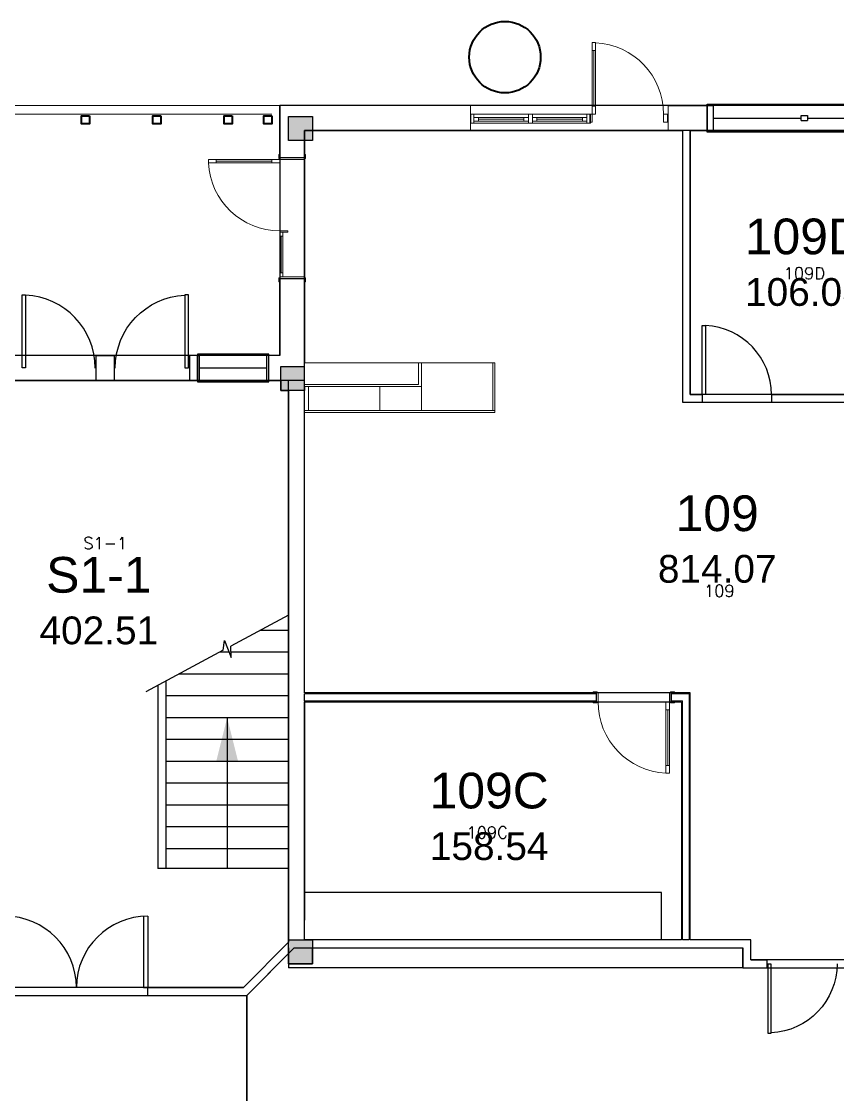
# Model space of a CAD drawing. Header units: inches. Extents: x -2145 to 3863, y -18090 to 4650.
# Drawn here: x -1049 to -637, y -15785 to -15245 of the extents above; entities that cross this region are included whole.
import ezdxf
from ezdxf.enums import TextEntityAlignment as Align

# ---------------------------------------------------------------- set-up
doc = ezdxf.new("R2010")
doc.units = ezdxf.units.IN
doc.header["$LTSCALE"] = 48
doc.header["$MEASUREMENT"] = 0
doc.set_wipeout_variables(frame=1)
doc.linetypes.add('Wipeout_Contour', pattern=[39.370079, 0, -39.370079])
for name, color, linetype in [('A-COLS', 1, 'CONTINUOUS'), ('A-COLS-GRID', 41, 'CONTINUOUS'), ('A-COLUMNS', 30, 'CONTINUOUS'), ('A-DOOR', 30, 'CONTINUOUS'), ('A-FLOR-STRS', 30, 'CONTINUOUS'), ('A-FURN', 41, 'CONTINUOUS'), ('A-WALLS', 1, 'CONTINUOUS'), ('A-WIN', 30, 'CONTINUOUS'), ('CAFM_BLDG_OTLN', 41, 'CONTINUOUS'), ('CAFM_Gross', 200, 'CONTINUOUS'), ('CAFM_ID', 8, 'CONTINUOUS'), ('CAFM_MeasuredGross', 50, 'CONTINUOUS'), ('CAFM_SPACE', 5, 'CONTINUOUS'), ('CAFM_Space_Label', 7, 'CONTINUOUS'), ('New_Drafting Fills', 7, 'CONTINUOUS')]:
    doc.layers.add(name, color=color, linetype=linetype)
for name, color, linetype, lineweight in [('b-043-a-01_A-WALLS_Pen_No__10', 1, 'CONTINUOUS', 9), ('Drafting Fills_Pen_No__1', 7, 'CONTINUOUS', 9), ('New_b-043-a-01_A-WALLS_Pen_No__10', 1, 'CONTINUOUS', 9), ('New_Walls (Int A)_Pen_No__1', 7, 'CONTINUOUS', 9)]:
    doc.layers.add(name, color=color, linetype=linetype, lineweight=lineweight)
doc.layers.add('New_Line_Arc (Floor Plan)_Pen_No__4', color=104, linetype='CONTINUOUS', lineweight=9, true_color=0x009819)
doc.styles.add('CAFM-TXT', font='txt.shx', dxfattribs={"height": 6})
doc.linetypes.add('Fire Resistive Rated 1hr.', pattern='A,0,[2,Floor Plan1.Shx,S=0.494938,R=0,X=0,Y=0],-62.362205,0', length=62.362205)

# ---------------------------------------------------------------- blocks, each defined once
blk = doc.blocks.new('*E71')
at = {"color": 254, "linetype": 'Wipeout_Contour', "lineweight": 0, "ltscale": 132.358643}
blk.add_wipeout([(0, -12), (59.01, -12), (59.01, 0), (0, 0)], dxfattribs=at).dxf.layer = 'New_Drafting Fills'

msp = doc.modelspace()

# ---------------------------------------------------------------- linework, layer by layer
at = {"layer": 'A-COLS'}
for p, q in [((-913.9, -15292.47), (-901.9, -15292.47)), ((-913.9, -15304.47), (-913.9, -15292.47)), ((-913.9, -15292.47), (-901.9, -15292.47)), ((-913.9, -15304.47), (-913.9, -15292.47)), ((-901.9, -15292.47), (-901.9, -15304.47)), ((-901.9, -15292.47), (-901.9, -15304.47)), ((-901.9, -15304.47), (-913.9, -15304.47)), ((-901.9, -15304.47), (-913.9, -15304.47)), ((-901.9, -15304.47), (-913.9, -15304.47)), ((-901.9, -15304.47), (-913.9, -15304.47)), ((-917.9, -15418.47), (-905.9, -15418.47)), ((-917.9, -15430.47), (-917.9, -15418.47)), ((-917.9, -15418.47), (-905.9, -15418.47)), ((-917.9, -15430.47), (-917.9, -15418.47)), ((-905.9, -15418.47), (-905.9, -15430.47)), ((-905.9, -15418.47), (-905.9, -15430.47)), ((-905.9, -15430.47), (-917.9, -15430.47)), ((-905.9, -15430.47), (-917.9, -15430.47)), ((-913.9, -15707.47), (-901.9, -15707.47)), ((-913.9, -15719.47), (-913.9, -15707.47)), ((-913.9, -15707.47), (-901.9, -15707.47)), ((-913.9, -15719.47), (-913.9, -15707.47)), ((-901.9, -15707.47), (-901.9, -15719.47)), ((-901.9, -15707.47), (-901.9, -15719.47)), ((-901.9, -15719.47), (-913.9, -15719.47)), ((-901.9, -15719.47), (-913.9, -15719.47))]:
    msp.add_line(p, q, dxfattribs=at)
at = {"layer": 'A-COLS-GRID'}
for points in [[(-913.9, -15292.47), (-901.9, -15292.47), (-913.9, -15304.47), (-901.9, -15304.47)], [(-913.9, -15292.47), (-901.9, -15292.47), (-913.9, -15304.47), (-901.9, -15304.47)], [(-917.9, -15418.47), (-905.9, -15418.47), (-917.9, -15430.47), (-905.9, -15430.47)], [(-917.9, -15418.47), (-905.9, -15418.47), (-917.9, -15430.47), (-905.9, -15430.47)], [(-913.9, -15707.47), (-901.9, -15707.47), (-913.9, -15719.47), (-901.9, -15719.47)], [(-913.9, -15707.47), (-901.9, -15707.47), (-913.9, -15719.47), (-901.9, -15719.47)]]:
    msp.add_solid(points, dxfattribs=at)
at = {"layer": 'A-COLUMNS', "linetype": 'Continuous', "lineweight": 40}
for points in [[(-1014.39, -15292.05), (-1014.39, -15296.05), (-1018.39, -15296.05), (-1018.39, -15292.05)], [(-978.39, -15292.05), (-978.39, -15296.05), (-982.39, -15296.05), (-982.39, -15292.05)], [(-942.39, -15292.05), (-942.39, -15296.05), (-946.39, -15296.05), (-946.39, -15292.05)], [(-922.39, -15292.05), (-922.39, -15296.05), (-926.39, -15296.05), (-926.39, -15292.05)]]:
    msp.add_lwpolyline(points, close=True, dxfattribs=at)
msp.add_circle((-804.85, -15262.53), 18, dxfattribs=at)
at = {"layer": 'A-DOOR', "linetype": 'Continuous', "lineweight": 18}
for p, q in [((-760.89, -15255.22), (-759.14, -15255.22)), ((-760.89, -15259.22), (-760.89, -15255.22)), ((-759.14, -15255.22), (-759.14, -15259.22)), ((-759.14, -15259.22), (-760.89, -15259.22)), ((-760.89, -15259.22), (-760.89, -15287.22)), ((-760.02, -15259.22), (-760.02, -15287.22)), ((-759.14, -15259.22), (-759.14, -15287.22)), ((-759.14, -15287.22), (-760.89, -15287.22)), ((-760.89, -15287.22), (-760.89, -15291.22)), ((-759.14, -15291.22), (-759.14, -15287.22)), ((-761.77, -15291.22), (-759.14, -15291.22)), ((-760.89, -15291.22), (-760.89, -15295.22)), ((-724.89, -15295.22), (-724.89, -15291.22)), ((-724.89, -15291.22), (-722.89, -15291.22)), ((-722.89, -15291.22), (-722.64, -15291.22)), ((-722.89, -15291.22), (-722.89, -15295.22)), ((-722.64, -15291.22), (-722.64, -15295.22)), ((-722.64, -15295.22), (-722.64, -15291.22)), ((-722.64, -15295.22), (-722.64, -15291.22)), ((-722.89, -15295.22), (-724.89, -15295.22)), ((-722.89, -15295.22), (-722.64, -15295.22)), ((-954.39, -15314.03), (-954.39, -15315.78)), ((-950.39, -15314.03), (-954.39, -15314.03)), ((-954.39, -15315.78), (-950.39, -15315.78)), ((-950.39, -15315.78), (-950.39, -15314.03)), ((-950.39, -15314.03), (-922.39, -15314.03)), ((-950.39, -15314.91), (-922.39, -15314.91)), ((-950.39, -15315.78), (-922.39, -15315.78)), ((-922.39, -15315.78), (-922.39, -15314.03)), ((-922.39, -15314.03), (-918.39, -15314.03)), ((-918.39, -15315.78), (-922.39, -15315.78)), ((-918.39, -15311.53), (-918.89, -15311.53)), ((-918.89, -15311.53), (-918.89, -15313.53)), ((-918.89, -15313.53), (-918.39, -15313.53)), ((-918.39, -15313.53), (-918.39, -15311.53)), ((-918.39, -15313.28), (-918.39, -15313.03)), ((-918.39, -15313.03), (-905.89, -15313.03)), ((-905.89, -15313.03), (-918.39, -15313.03)), ((-905.89, -15313.28), (-918.39, -15313.28)), ((-918.39, -15313.28), (-918.39, -15314.03)), ((-918.39, -15314.03), (-905.89, -15314.03)), ((-918.39, -15314.03), (-918.39, -15315.78)), ((-905.39, -15311.53), (-905.89, -15311.53)), ((-905.89, -15311.53), (-905.89, -15313.53)), ((-905.89, -15313.28), (-905.89, -15313.03)), ((-905.89, -15314.03), (-905.89, -15313.28)), ((-905.89, -15313.53), (-905.39, -15313.53)), ((-905.39, -15313.53), (-905.39, -15311.53)), ((-914.39, -15350.03), (-918.39, -15350.03)), ((-918.39, -15350.03), (-918.39, -15350.78)), ((-918.39, -15350.78), (-914.39, -15350.78)), ((-918.39, -15350.78), (-916.89, -15350.78)), ((-918.39, -15352.78), (-918.39, -15350.78)), ((-916.89, -15352.78), (-918.39, -15352.78)), ((-918.39, -15371.28), (-918.39, -15352.78)), ((-917.64, -15371.28), (-917.64, -15352.78)), ((-916.89, -15350.78), (-916.89, -15352.78)), ((-916.89, -15371.28), (-916.89, -15352.78)), ((-914.39, -15350.78), (-914.39, -15350.03)), ((-918.89, -15373.78), (-918.89, -15375.78)), ((-918.39, -15373.78), (-918.89, -15373.78)), ((-918.89, -15375.78), (-918.39, -15375.78)), ((-916.89, -15371.28), (-918.39, -15371.28)), ((-918.39, -15371.28), (-918.39, -15373.28)), ((-905.89, -15373.28), (-918.39, -15373.28)), ((-918.39, -15373.28), (-918.39, -15374.03)), ((-918.39, -15373.28), (-916.89, -15373.28)), ((-918.39, -15375.78), (-918.39, -15373.78)), ((-918.39, -15374.03), (-918.39, -15374.28)), ((-918.39, -15374.03), (-905.89, -15374.03)), ((-918.39, -15374.28), (-905.89, -15374.28)), ((-905.89, -15374.28), (-918.39, -15374.28)), ((-918.39, -15374.28), (-918.39, -15375.78)), ((-918.39, -15374.28), (-918.39, -15375.78)), ((-916.89, -15373.28), (-916.89, -15371.28)), ((-905.89, -15374.03), (-905.89, -15373.28)), ((-905.89, -15373.78), (-905.89, -15375.78)), ((-905.39, -15373.78), (-905.89, -15373.78)), ((-905.89, -15374.03), (-905.89, -15374.28)), ((-905.89, -15374.28), (-905.89, -15375.78)), ((-905.89, -15374.28), (-905.89, -15375.78)), ((-905.89, -15375.78), (-905.39, -15375.78)), ((-905.39, -15375.78), (-905.39, -15373.78)), ((-758.42, -15582.47), (-760.42, -15582.47)), ((-760.42, -15582.47), (-760.42, -15582.97)), ((-760.42, -15582.97), (-758.42, -15582.97)), ((-758.92, -15582.97), (-760.42, -15582.97)), ((-758.92, -15582.97), (-760.42, -15582.97)), ((-758.67, -15582.97), (-758.92, -15582.97)), ((-758.92, -15587.47), (-758.92, -15582.97)), ((-758.92, -15583.47), (-758.92, -15582.97)), ((-758.92, -15583.47), (-758.92, -15582.97)), ((-758.92, -15587.47), (-758.92, -15586.97)), ((-758.92, -15587.47), (-758.92, -15586.97)), ((-758.67, -15587.47), (-758.67, -15582.97)), ((-758.67, -15582.97), (-757.92, -15582.97)), ((-758.42, -15582.97), (-758.42, -15582.47)), ((-757.92, -15582.97), (-757.92, -15587.47)), ((-721.92, -15587.47), (-721.92, -15582.97)), ((-721.92, -15582.97), (-721.17, -15582.97)), ((-719.42, -15582.47), (-721.42, -15582.47)), ((-721.42, -15582.47), (-721.42, -15582.97)), ((-721.42, -15582.97), (-719.42, -15582.97)), ((-721.17, -15582.97), (-720.92, -15582.97)), ((-721.17, -15582.97), (-721.17, -15587.47)), ((-720.92, -15587.47), (-720.92, -15582.97)), ((-720.92, -15583.47), (-720.92, -15582.97)), ((-720.92, -15583.47), (-720.92, -15582.97)), ((-720.92, -15582.97), (-719.42, -15582.97)), ((-720.92, -15582.97), (-719.42, -15582.97)), ((-720.92, -15587.47), (-720.92, -15586.97)), ((-720.92, -15587.47), (-720.92, -15586.97)), ((-719.42, -15582.97), (-719.42, -15582.47)), ((-758.42, -15587.47), (-760.42, -15587.47)), ((-760.42, -15587.47), (-760.42, -15587.97)), ((-758.92, -15587.47), (-760.42, -15587.47)), ((-758.92, -15587.47), (-760.42, -15587.47)), ((-760.42, -15587.97), (-758.42, -15587.97)), ((-758.67, -15587.47), (-758.92, -15587.47)), ((-757.92, -15587.47), (-758.67, -15587.47)), ((-758.42, -15587.97), (-758.42, -15587.47)), ((-721.92, -15587.47), (-723.67, -15587.47)), ((-723.67, -15587.47), (-723.67, -15591.47)), ((-723.67, -15591.47), (-721.92, -15591.47)), ((-723.67, -15619.47), (-723.67, -15591.47)), ((-722.8, -15619.47), (-722.8, -15591.47)), ((-721.17, -15587.47), (-721.92, -15587.47)), ((-721.92, -15591.47), (-721.92, -15587.47)), ((-721.92, -15619.47), (-721.92, -15591.47)), ((-719.42, -15587.47), (-721.42, -15587.47)), ((-721.42, -15587.47), (-721.42, -15587.97)), ((-721.42, -15587.97), (-719.42, -15587.97)), ((-721.17, -15587.47), (-720.92, -15587.47)), ((-720.92, -15587.47), (-719.42, -15587.47)), ((-720.92, -15587.47), (-719.42, -15587.47)), ((-719.42, -15587.97), (-719.42, -15587.47)), ((-723.67, -15623.47), (-723.67, -15619.47)), ((-723.67, -15619.47), (-721.92, -15619.47)), ((-721.92, -15619.47), (-721.92, -15623.47)), ((-721.92, -15623.47), (-723.67, -15623.47))]:
    msp.add_line(p, q, dxfattribs=at)
at = {"layer": 'A-DOOR'}
for p, q in [((-1048.33, -15419.03), (-1048.33, -15382.36)), ((-1048.33, -15382.36), (-1046.54, -15382.36)), ((-1046.54, -15382.36), (-1046.54, -15419.03)), ((-966.26, -15382.36), (-966.26, -15419.03)), ((-964.47, -15382.36), (-966.26, -15382.36)), ((-964.47, -15419.03), (-964.47, -15382.36)), ((-705.4, -15432.47), (-705.4, -15397.72)), ((-705.4, -15397.72), (-703.7, -15397.72)), ((-703.7, -15397.72), (-703.7, -15432.47)), ((-1046.54, -15419.03), (-1048.33, -15419.03)), ((-966.26, -15419.03), (-964.47, -15419.03)), ((-703.7, -15432.47), (-705.4, -15432.47)), ((-987.06, -15695.53), (-987.06, -15731.47)), ((-984.9, -15695.47), (-984.9, -15731.47)), ((-670.66, -15719.64), (-672.36, -15719.64)), ((-672.36, -15719.64), (-672.36, -15754.39)), ((-670.66, -15754.39), (-670.66, -15719.64)), ((-987.06, -15731.47), (-984.9, -15731.47)), ((-672.36, -15754.39), (-670.66, -15754.39))]:
    msp.add_line(p, q, dxfattribs=at)
for centre, start, end in [((-1056.9, -15731.47), 0, 90), ((-984.9, -15731.47), 90, 180)]:
    msp.add_arc(centre, 36, start, end, dxfattribs=at)
at = {"layer": 'A-DOOR', "linetype": 'Continuous', "lineweight": 18, "extrusion": (0, 0, -1)}
for centre, start_param, end_param in [((-760.89, -15291.22), 0.834028, 2.356194), ((-721.92, -15587.47), 3.975621, 5.497787)]:
    msp.add_ellipse(centre, major_axis=(-25.46, 25.46), ratio=1, start_param=start_param, end_param=end_param, dxfattribs=at)
at = {"layer": 'A-DOOR', "linetype": 'Continuous', "lineweight": 18}
msp.add_ellipse((-918.39, -15314.03), major_axis=(-25.46, 25.46), ratio=1, start_param=0.834028, end_param=2.356194, dxfattribs=at)
at = {"layer": 'A-DOOR'}
for centre, major_axis in [((-1048.33, -15419.22), (26.06, 26.06)), ((-705.4, -15432.64), (24.69, 24.69))]:
    msp.add_ellipse(centre, major_axis=major_axis, ratio=1, start_param=5.497787, end_param=7.020011, dxfattribs=at)
at = {"layer": 'A-DOOR', "extrusion": (0, 0, -1)}
for centre, major_axis, start_param, end_param in [((-964.47, -15419.22), (-26.06, 26.06), 5.497787, 7.020011), ((-672.36, -15719.47), (-24.69, 24.69), 2.356194, 3.878418)]:
    msp.add_ellipse(centre, major_axis=major_axis, ratio=1, start_param=start_param, end_param=end_param, dxfattribs=at)
at = {"layer": 'A-FLOR-STRS'}
for p, q in [((-913.9, -15543.82), (-943.09, -15559.45)), ((-913.9, -15551.47), (-928.17, -15551.47)), ((-946.85, -15561.46), (-946.17, -15556.54)), ((-946.17, -15556.54), (-942.81, -15565.11)), ((-942.81, -15565.11), (-943.09, -15559.45)), ((-946.85, -15561.46), (-985.9, -15582.37)), ((-943.85, -15562.47), (-948.72, -15562.47)), ((-913.9, -15562.47), (-942.94, -15562.47)), ((-913.9, -15573.47), (-969.26, -15573.47)), ((-913.9, -15584.47), (-975.9, -15584.47)), ((-913.9, -15595.47), (-975.9, -15595.47)), ((-944.9, -15595.47), (-944.9, -15671.47)), ((-913.9, -15606.47), (-975.9, -15606.47)), ((-913.9, -15617.47), (-975.9, -15617.47)), ((-913.9, -15628.47), (-975.9, -15628.47)), ((-913.9, -15639.47), (-975.9, -15639.47)), ((-913.9, -15650.47), (-975.9, -15650.47)), ((-913.9, -15661.47), (-975.9, -15661.47)), ((-913.9, -15671.47), (-975.9, -15671.47))]:
    msp.add_line(p, q, dxfattribs=at)
msp.add_solid([(-944.9, -15595.47), (-950.3, -15617.07), (-939.5, -15617.07)], dxfattribs=at)
at = {"layer": 'A-FURN', "linetype": 'Continuous', "lineweight": 18}
for p, q in [((-809.9, -15416.55), (-905.9, -15416.55)), ((-905.9, -15416.55), (-905.9, -15441.55)), ((-903.9, -15416.55), (-903.9, -15440.55)), ((-867.9, -15416.55), (-867.9, -15440.55)), ((-846.9, -15416.55), (-846.9, -15440.55)), ((-810.9, -15416.55), (-810.9, -15440.55)), ((-809.9, -15416.55), (-809.9, -15441.55)), ((-809.9, -15440.55), (-905.9, -15440.55)), ((-809.9, -15441.55), (-905.9, -15441.55))]:
    msp.add_line(p, q, dxfattribs=at)
at = {"layer": 'A-FURN'}
for p, q in [((-725.9, -15683.47), (-905.9, -15683.47)), ((-725.9, -15707.47), (-725.9, -15683.47)), ((-913.9, -15711.47), (-913.9, -15721.47)), ((-913.9, -15711.47), (-913.9, -15721.47)), ((-684.9, -15721.47), (-913.9, -15721.47)), ((-684.9, -15721.47), (-913.9, -15721.47))]:
    msp.add_line(p, q, dxfattribs=at)
at = {"layer": 'A-WALLS', "color": 1, "linetype": 'Continuous', "lineweight": 9}
msp.add_line((-1110.89, -15286.97), (-822.27, -15286.97), dxfattribs=at)
at = {"layer": 'A-WALLS'}
for p, q in [((-918.4, -15311.53), (-918.4, -15286.97)), ((-722.65, -15286.97), (-702.9, -15286.97)), ((-702.9, -15286.97), (-702.9, -15299.47)), ((-702.9, -15286.97), (-702.9, -15299.47)), ((-715.4, -15299.47), (-715.4, -15436.47)), ((-711.4, -15299.47), (-711.4, -15432.47)), ((-918.4, -15412.97), (-918.4, -15375.78)), ((-905.9, -15374.28), (-905.9, -15418.47)), ((-1010.9, -15425.47), (-1010.9, -15412.97)), ((-1010.9, -15412.97), (-1001.9, -15412.97)), ((-1001.9, -15412.97), (-1001.9, -15425.47)), ((-959.9, -15412.97), (-963.9, -15412.97)), ((-963.9, -15412.97), (-963.9, -15425.47)), ((-959.9, -15425.47), (-959.9, -15412.97)), ((-918.4, -15412.97), (-923.9, -15412.97)), ((-923.9, -15425.47), (-923.9, -15412.97)), ((-1010.9, -15425.47), (-1001.9, -15425.47)), ((-959.9, -15425.47), (-963.9, -15425.47)), ((-913.9, -15425.47), (-923.9, -15425.47)), ((-913.9, -15708.64), (-913.9, -15425.47)), ((-913.9, -15708.64), (-913.9, -15425.47)), ((-905.9, -15582.97), (-905.9, -15430.47)), ((-711.4, -15432.47), (-705.4, -15432.47)), ((-705.4, -15432.47), (-705.4, -15436.47)), ((-670.48, -15432.47), (-596.4, -15432.47)), ((-670.48, -15432.47), (-670.48, -15436.47)), ((-715.4, -15436.47), (-705.4, -15436.47)), ((-670.48, -15436.47), (-596.4, -15436.47)), ((-979.9, -15579.16), (-979.9, -15671.47)), ((-975.9, -15577.02), (-975.9, -15671.47)), ((-905.9, -15586.97), (-905.9, -15583.47)), ((-905.9, -15586.97), (-905.9, -15697.47)), ((-905.9, -15707.47), (-905.9, -15587.47)), ((-975.9, -15671.47), (-979.9, -15671.47)), ((-905.9, -15707.47), (-905.9, -15701.47)), ((-913.9, -15708.64), (-936.73, -15731.47)), ((-911.07, -15711.47), (-935.07, -15735.47)), ((-911.07, -15711.47), (-684.9, -15711.47)), ((-911.07, -15711.47), (-684.9, -15711.47)), ((-715.9, -15707.47), (-905.9, -15707.47)), ((-711.9, -15707.47), (-715.4, -15707.47)), ((-680.9, -15707.47), (-711.4, -15707.47)), ((-684.9, -15721.47), (-684.9, -15711.47)), ((-684.9, -15721.47), (-684.9, -15711.47)), ((-680.9, -15717.47), (-680.9, -15707.47)), ((-684.9, -15721.47), (-672.9, -15721.47)), ((-684.9, -15721.47), (-672.9, -15721.47)), ((-680.9, -15717.47), (-672.9, -15717.47)), ((-680.9, -15717.47), (-672.9, -15717.47)), ((-672.9, -15717.47), (-672.9, -15721.47)), ((-672.9, -15717.47), (-672.9, -15721.47)), ((-984.9, -15731.47), (-936.73, -15731.47)), ((-984.9, -15735.47), (-984.9, -15731.47)), ((-984.9, -15735.47), (-935.07, -15735.47))]:
    msp.add_line(p, q, dxfattribs=at)
at = {"layer": 'A-WALLS', "linetype": 'Continuous', "lineweight": 18}
for p, q in [((-905.89, -15313.03), (-918.39, -15313.03)), ((-905.89, -15374.28), (-918.39, -15374.28)), ((-758.92, -15586.97), (-758.92, -15583.47)), ((-758.92, -15586.97), (-758.92, -15583.47)), ((-720.92, -15586.97), (-720.92, -15583.47)), ((-720.92, -15586.97), (-720.92, -15583.47))]:
    msp.add_line(p, q, dxfattribs=at)
at = {"layer": 'A-WALLS', "linetype": 'Continuous', "lineweight": 9}
for p, q in [((-758.92, -15582.97), (-905.9, -15582.97)), ((-758.92, -15583.47), (-905.9, -15583.47)), ((-905.9, -15586.97), (-758.92, -15586.97)), ((-758.92, -15586.97), (-758.92, -15583.47)), ((-711.9, -15583.47), (-720.92, -15583.47)), ((-720.92, -15586.97), (-720.92, -15583.47)), ((-720.92, -15586.97), (-715.4, -15586.97)), ((-715.4, -15586.97), (-715.4, -15707.47)), ((-711.9, -15707.47), (-711.9, -15583.47)), ((-905.9, -15587.47), (-758.92, -15587.47))]:
    msp.add_line(p, q, dxfattribs=at)
at = {"layer": 'A-WALLS', "linetype": 'Continuous', "lineweight": 9, "flags": 128}
for points in [[(-711.4, -15582.97), (-720.92, -15582.97)], [(-711.4, -15707.47), (-711.4, -15582.97)], [(-720.92, -15587.47), (-715.9, -15587.47)], [(-715.9, -15587.47), (-715.9, -15707.47)]]:
    msp.add_lwpolyline(points, dxfattribs=at)
at = {"layer": 'A-WIN'}
for p, q in [((-702.9, -15300.25), (-702.9, -15286.18)), ((-702.9, -15286.18), (-604.9, -15286.18)), ((-702.9, -15300.25), (-702.9, -15286.18)), ((-702.9, -15286.18), (-604.9, -15286.18)), ((-702.9, -15286.97), (-699.84, -15286.97)), ((-702.9, -15286.97), (-699.84, -15286.97)), ((-699.84, -15286.97), (-699.84, -15299.47)), ((-699.84, -15286.97), (-699.84, -15299.47)), ((-699.84, -15293.22), (-655.43, -15293.22)), ((-699.84, -15293.22), (-655.43, -15293.22)), ((-655.43, -15291.85), (-652.37, -15291.85)), ((-655.43, -15294.39), (-655.43, -15291.85)), ((-655.43, -15291.85), (-652.37, -15291.85)), ((-655.43, -15294.39), (-655.43, -15291.85)), ((-655.43, -15294.39), (-652.37, -15294.39)), ((-655.43, -15294.39), (-652.37, -15294.39)), ((-652.37, -15291.85), (-652.37, -15294.39)), ((-652.37, -15291.85), (-652.37, -15294.39)), ((-652.37, -15293.22), (-607.96, -15293.22)), ((-652.37, -15293.22), (-607.96, -15293.22)), ((-702.9, -15299.47), (-699.84, -15299.47)), ((-702.9, -15299.47), (-699.84, -15299.47)), ((-604.9, -15300.25), (-702.9, -15300.25)), ((-604.9, -15300.25), (-702.9, -15300.25)), ((-923.9, -15412.18), (-959.9, -15412.18)), ((-959.9, -15412.18), (-959.9, -15426.25)), ((-959.9, -15412.97), (-958.78, -15412.97)), ((-958.78, -15425.47), (-958.78, -15412.97)), ((-923.9, -15412.97), (-925.03, -15412.97)), ((-925.03, -15412.97), (-925.03, -15425.47)), ((-923.9, -15426.25), (-923.9, -15412.18)), ((-925.03, -15419.22), (-958.78, -15419.22)), ((-959.9, -15425.47), (-958.78, -15425.47)), ((-959.9, -15426.25), (-923.9, -15426.25)), ((-923.9, -15425.47), (-925.03, -15425.47))]:
    msp.add_line(p, q, dxfattribs=at)
at = {"layer": 'A-WIN', "linetype": 'Continuous', "lineweight": 18}
for p, q in [((-822.02, -15291.22), (-822.27, -15291.22)), ((-822.27, -15291.22), (-822.27, -15295.72)), ((-822.27, -15291.22), (-822.27, -15295.22)), ((-822.27, -15291.22), (-822.27, -15295.22)), ((-820.52, -15291.22), (-822.02, -15291.22)), ((-822.02, -15291.22), (-822.02, -15295.72)), ((-822.02, -15295.72), (-822.02, -15291.22)), ((-792.02, -15291.22), (-820.52, -15291.22)), ((-820.52, -15292.97), (-820.52, -15291.22)), ((-820.52, -15295.72), (-820.52, -15292.97)), ((-818.27, -15292.97), (-820.52, -15292.97)), ((-820.52, -15292.97), (-820.52, -15294.72)), ((-820.52, -15294.72), (-818.27, -15294.72)), ((-818.27, -15294.72), (-818.27, -15292.97)), ((-795.27, -15292.97), (-818.27, -15292.97)), ((-818.27, -15293.84), (-795.27, -15293.84)), ((-818.27, -15294.72), (-795.27, -15294.72)), ((-793.02, -15292.97), (-795.27, -15292.97)), ((-795.27, -15292.97), (-795.27, -15294.72)), ((-795.27, -15294.72), (-793.02, -15294.72)), ((-793.02, -15291.22), (-793.02, -15292.97)), ((-791.02, -15291.22), (-793.02, -15291.22)), ((-793.02, -15292.97), (-793.02, -15295.72)), ((-793.02, -15294.72), (-793.02, -15292.97)), ((-763.52, -15291.22), (-792.02, -15291.22)), ((-791.02, -15292.97), (-791.02, -15291.22)), ((-791.02, -15295.72), (-791.02, -15292.97)), ((-788.77, -15292.97), (-791.02, -15292.97)), ((-791.02, -15292.97), (-791.02, -15294.72)), ((-791.02, -15294.72), (-788.77, -15294.72)), ((-788.77, -15294.72), (-788.77, -15292.97)), ((-765.77, -15292.97), (-788.77, -15292.97)), ((-788.77, -15293.84), (-765.77, -15293.84)), ((-788.77, -15294.72), (-765.77, -15294.72)), ((-763.52, -15292.97), (-765.77, -15292.97)), ((-765.77, -15292.97), (-765.77, -15294.72)), ((-765.77, -15294.72), (-763.52, -15294.72)), ((-762.02, -15291.22), (-763.52, -15291.22)), ((-763.52, -15291.22), (-763.52, -15292.97)), ((-763.52, -15292.97), (-763.52, -15295.72)), ((-763.52, -15294.72), (-763.52, -15292.97)), ((-762.02, -15295.72), (-762.02, -15291.22)), ((-761.77, -15291.22), (-762.02, -15291.22)), ((-762.02, -15291.22), (-762.02, -15295.72)), ((-761.77, -15295.72), (-761.77, -15291.22)), ((-761.77, -15291.22), (-761.77, -15295.22)), ((-761.77, -15291.22), (-761.77, -15295.22)), ((-822.27, -15295.72), (-822.02, -15295.72)), ((-822.02, -15295.72), (-820.52, -15295.72)), ((-820.52, -15295.72), (-792.02, -15295.72)), ((-793.02, -15295.72), (-791.02, -15295.72)), ((-792.02, -15295.72), (-763.52, -15295.72)), ((-763.52, -15295.72), (-762.02, -15295.72)), ((-762.02, -15295.72), (-761.77, -15295.72)), ((-760.89, -15295.22), (-761.77, -15295.22))]:
    msp.add_line(p, q, dxfattribs=at)
at = {"layer": 'b-043-a-01_A-WALLS_Pen_No__10', "color": 1, "linetype": 'Continuous', "lineweight": 9}
for p, q in [((-722.65, -15299.47), (-722.65, -15286.97)), ((-905.89, -15299.47), (-822.27, -15299.47)), ((-905.89, -15313.03), (-905.89, -15299.47)), ((-722.65, -15299.47), (-715.4, -15299.47)), ((-711.4, -15299.47), (-702.9, -15299.47))]:
    msp.add_line(p, q, dxfattribs=at)
at = {"layer": 'CAFM_Gross'}
msp.add_lwpolyline([(596.6, -16786.97), (596.6, -16037.41), (689.15, -16037.1), (689.15, -15866.47), (596.6, -15866.47), (596.6, -15454.97), (41.1, -15454.97), (41.1, -15412.97), (-151.4, -15412.97), (-151.4, -15286.97), (-918.4, -15286.97), (-918.4, -15412.97), (-1110.9, -15412.97)], dxfattribs=at)
at = {"layer": 'CAFM_MeasuredGross'}
msp.add_lwpolyline([(584.1, -16774.47), (584.1, -16029.41), (668.15, -16029.41), (668.15, -16016.1), (676.86, -16016.1), (676.86, -15885.29), (668.15, -15885.29), (668.15, -15874.47), (584.1, -15874.47), (584.1, -15467.47), (25.1, -15467.47), (25.1, -15425.47), (-163.9, -15425.47), (-163.9, -15299.47), (-905.9, -15299.47), (-905.9, -15425.47), (-1094.9, -15425.47)], dxfattribs=at)
at = {"layer": 'CAFM_SPACE'}
for points in [[(-905.9, -15436.47), (-905.91, -15299.44), (-715.4, -15299.51), (-715.4, -15436.47), (-596.4, -15436.47), (-596.4, -15493.47), (-600.4, -15493.47), (-600.4, -15505.47), (-478.4, -15505.47), (-478.4, -15563.47), (-366.4, -15563.47), (-366.4, -15671.47), (-614.9, -15671.47), (-614.9, -15707.47), (-630.9, -15707.47), (-630.9, -15717.47), (-680.9, -15717.47), (-680.9, -15707.47), (-711.4, -15707.47), (-711.4, -15582.97), (-905.9, -15582.97), (-905.9, -15436.47)], [(-711.4, -15299.47), (-600.4, -15299.47), (-600.4, -15304.47), (-596.4, -15304.47), (-596.4, -15432.47), (-711.4, -15432.47), (-711.4, -15299.47)], [(-1094.9, -15430.47), (-1094.4, -15430.47), (-1094.4, -15425.47), (-917.9, -15425.47), (-917.9, -15430.47), (-913.9, -15430.47), (-913.9, -15708.64), (-936.73, -15731.47), (-1105.9, -15731.47), (-1105.9, -15472.47), (-1096.9, -15472.47), (-1096.9, -15467.47), (-1094.9, -15467.47)], [(-905.9, -15587.47), (-715.9, -15587.47), (-715.9, -15707.47), (-905.9, -15707.47), (-905.9, -15587.47)]]:
    msp.add_lwpolyline(points, close=True, dxfattribs=at)
for points in [[(-935.07, -15837.47), (-935.07, -15735.47), (-913.9, -15714.29), (-913.9, -15719.47), (-901.9, -15719.47), (-901.9, -15711.47), (-684.9, -15711.47), (-684.9, -15721.47), (-626.9, -15721.47)], [(-1096.9, -15735.47), (-935.07, -15735.47), (-935.07, -15837.47), (-979.9, -15837.47), (-979.9, -16115.72), (-983.9, -16115.72), (-983.9, -16127.72), (-979.9, -16127.72), (-979.9, -16309.84), (-983.9, -16309.84), (-983.9, -16321.84), (-979.9, -16321.84), (-979.9, -16501.97)]]:
    msp.add_lwpolyline(points, dxfattribs=at)
at = {"layer": 'Drafting Fills_Pen_No__1', "color": 7, "linetype": 'Continuous', "lineweight": 9, "flags": 128}
msp.add_lwpolyline([(-926, -15292.05), (-926.39, -15292.05), (-926.39, -15296.05), (-922.39, -15296.05), (-922.39, -15292.05)], close=True, dxfattribs=at)
at = {"layer": 'New_b-043-a-01_A-WALLS_Pen_No__10', "color": 1, "linetype": 'Continuous', "lineweight": 9}
msp.add_line((-822.27, -15299.47), (-822.27, -15286.97), dxfattribs=at)
at = {"layer": 'New_Line_Arc (Floor Plan)_Pen_No__4', "color": 104, "linetype": 'Fire Resistive Rated 1hr.', "lineweight": 9, "true_color": 0x009819}
msp.add_line((-1090.39, -15291.22), (-922.39, -15291.22), dxfattribs=at)
at = {"layer": 'New_Walls (Int A)_Pen_No__1', "color": 7, "linetype": 'Continuous', "lineweight": 9}
for p, q in [((-720.92, -15582.97), (-719.42, -15582.97)), ((-720.92, -15583.47), (-720.92, -15582.97)), ((-720.92, -15587.47), (-720.92, -15586.97)), ((-720.92, -15587.47), (-719.42, -15587.47))]:
    msp.add_line(p, q, dxfattribs=at)

# ---------------------------------------------------------------- texts
at = {"layer": 'CAFM_ID', "style": 'CAFM-TXT'}
for s, p in [('109D', (-653.9, -15374.47)), ('S1-1', (-1006.36, -15510.47)), ('109', (-696.77, -15534.53)), ('109C', (-813.81, -15656.28))]:
    msp.add_text(s, height=6, dxfattribs=at).set_placement(p, align=Align.CENTER)
at = {"layer": 'CAFM_Space_Label', "color": 7, "char_height": 0.2, "attachment_point": 5}
for s, insert in [('{\\fArial.ttf;\\H18;109D}{\\fArial.ttf;\\H14;\\P106.08}', (-653.9, -15365.97)), ('{\\fArial.ttf|b0|i0|c0|p0;\\H90x;109\\H0.77778x;\\P814.07}', (-697.83, -15505.51)), ('{\\fArial.ttf;\\H18;S1-1}{\\fArial.ttf;\\H14;\\P402.51}', (-1009.6, -15536.54)), ('{\\fArial.ttf|b0|i0|c0|p0;\\H90x;109C\\H0.77778x;\\P158.54}', (-812.81, -15645.28))]:
    msp.add_mtext(s, dxfattribs=dict(at, insert=insert))

# ---------------------------------------------------------------- next in the draw order: block references
at = {"layer": 'A-FURN', "linetype": 'Continuous', "lineweight": 18, "zscale": 39.37007874015748}
msp.add_blockref('*E71', (-905.9, -15416.55), dxfattribs=at)

# ---------------------------------------------------------------- next in the draw order: linework, layer by layer
at = {"layer": 'A-FURN', "linetype": 'Continuous', "lineweight": 18}
for p, q in [((-905.9, -15416.55), (-846.89, -15416.55)), ((-905.9, -15416.55), (-905.9, -15428.55)), ((-848.39, -15416.55), (-848.39, -15427.55)), ((-846.89, -15416.55), (-846.89, -15428.55)), ((-905.9, -15427.55), (-848.39, -15427.55)), ((-905.9, -15428.55), (-846.89, -15428.55))]:
    msp.add_line(p, q, dxfattribs=at)
at = {"layer": 'CAFM_BLDG_OTLN'}
msp.add_lwpolyline([(596.6, -16786.97), (596.6, -16037.41), (689.15, -16037.1), (689.15, -15866.47), (596.6, -15866.47), (596.6, -15454.97), (41.1, -15454.97), (41.1, -15412.97), (-151.4, -15412.97), (-151.4, -15286.97), (-918.4, -15286.97), (-918.4, -15412.97), (-1110.9, -15412.97)], dxfattribs=at)
msp.add_lwpolyline([(596.6, -16786.97), (596.6, -16037.41), (689.15, -16037.1), (689.15, -15866.47), (596.6, -15866.47), (596.6, -15454.97), (41.1, -15454.97), (41.1, -15412.97), (-151.4, -15412.97), (-151.4, -15286.97), (-918.4, -15286.97), (-918.4, -15412.97), (-1110.9, -15412.97)], dxfattribs=at)
msp.add_lwpolyline([(596.6, -16786.97), (596.6, -16037.41), (689.15, -16037.1), (689.15, -15866.47), (596.6, -15866.47), (596.6, -15454.97), (41.1, -15454.97), (41.1, -15412.97), (-151.4, -15412.97), (-151.4, -15286.97), (-918.4, -15286.97), (-918.4, -15412.97), (-1110.9, -15412.97)], dxfattribs=at)

doc.saveas('drawing.dxf')
